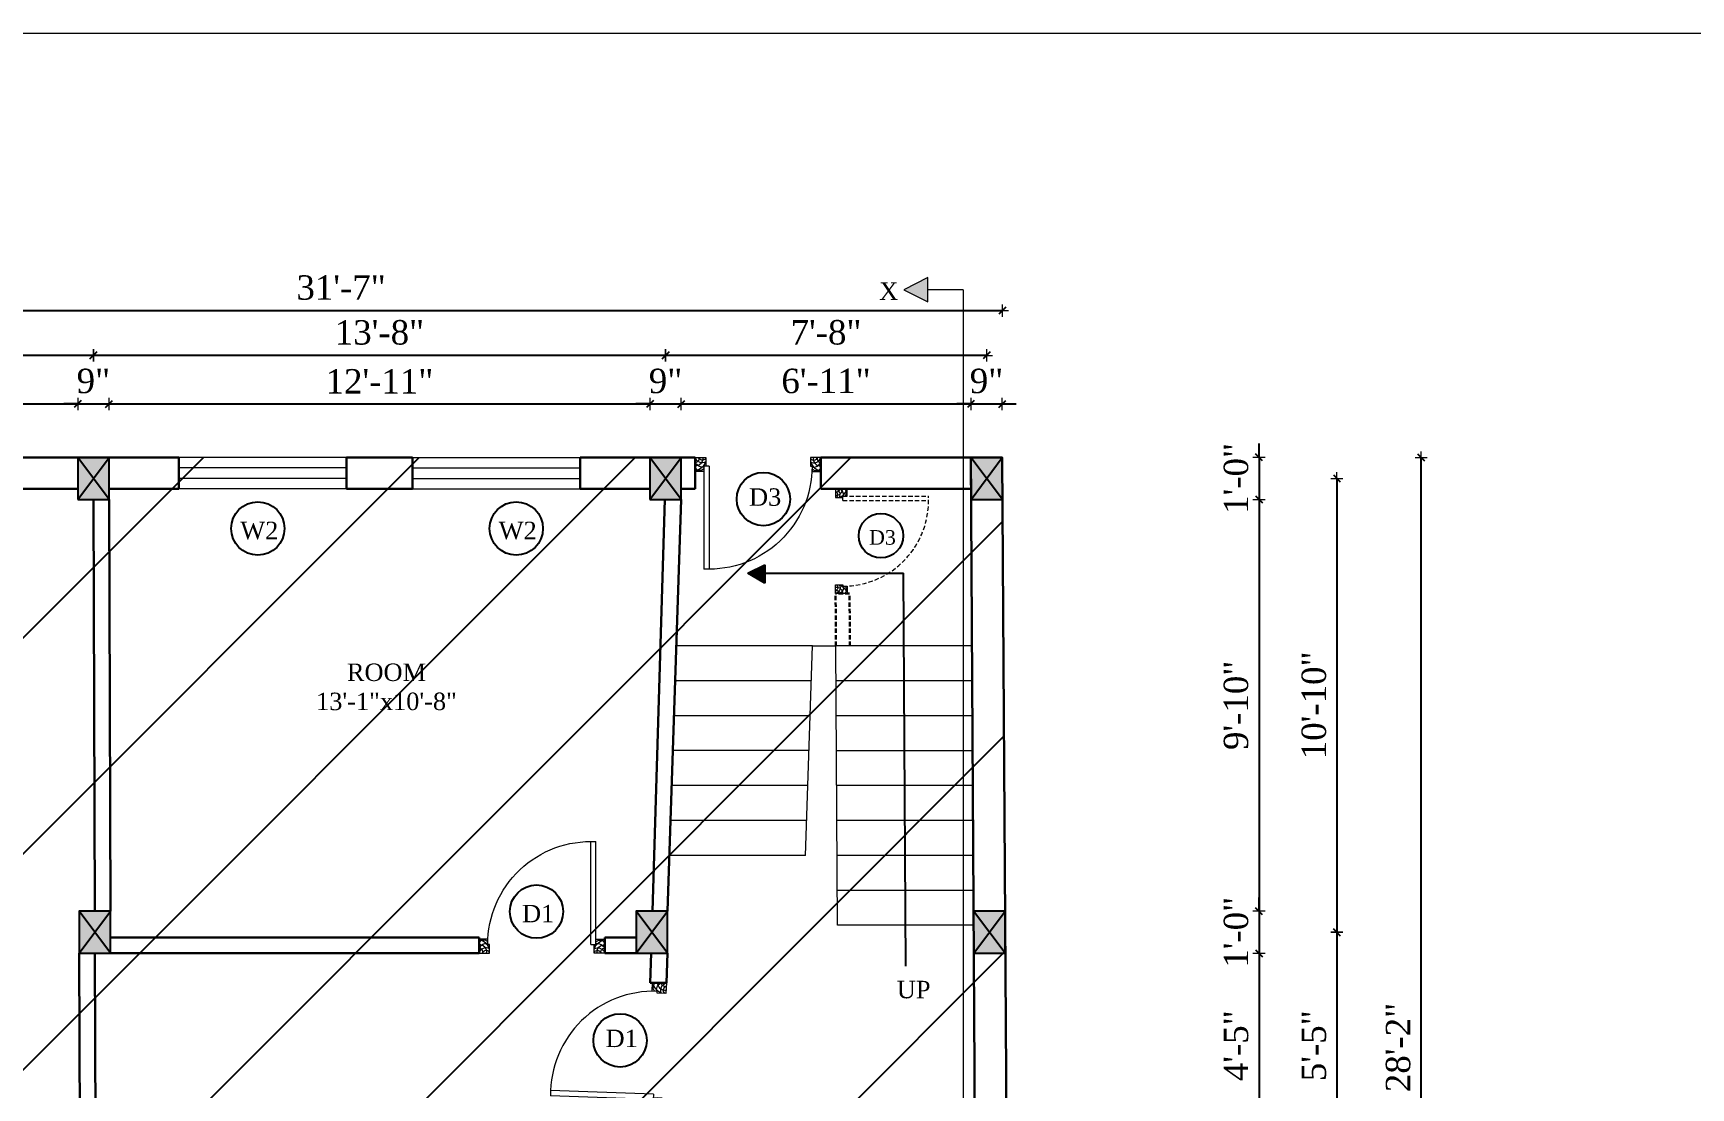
# Model space of a CAD drawing. Header units: inches. Extents: x 4069 to 291496, y -47643 to 12535.
# Drawn here: x 111595.8 to 112070.9, y -26169.5 to -25867.4 of the extents above; entities that cross this region are included whole.
import ezdxf

# ---------------------------------------------------------------- set-up
doc = ezdxf.new("R2010")
doc.units = ezdxf.units.IN
doc.header["$LTSCALE"] = 5
doc.header["$MEASUREMENT"] = 0
doc.linetypes.add('HIDDEN', pattern=[0.375, 0.25, -0.125])
for name, color, linetype, lineweight in [('A-WALL', 7, 'Continuous', 9), ('Dimension', 7, 'Continuous', 18), ('DOOR', 62, 'Continuous', 0), ('Dw', 2, 'Continuous', 18), ('ele1', 21, 'Continuous', 20), ('tefriş', 30, 'Continuous', 9)]:
    doc.layers.add(name, color=color, linetype=linetype, lineweight=lineweight)
doc.layers.add('dim line', color=7, linetype='Continuous', lineweight=15, true_color=0xfab2b2)
doc.layers.add('TEXT', color=6, linetype='Continuous')
doc.layers.add('WALL', color=7, linetype='Continuous')
doc.styles.add('ordinary', font='times.ttf')
doc.dimstyles.new('Copy of 96', dxfattribs={"dimtxt": 7, "dimasz": 4, "dimexe": 0.5, "dimexo": 0.5, "dimgap": 3, "dimtad": 1, "dimdec": 1, "dimzin": 11, "dimdsep": 46, "dimlunit": 4, "dimtxsty": 'ordinary', "dimblk": 'OBLIQUE', "dimcen": 0.09, "dimse1": 1, "dimse2": 1, "dimclrt": 6, "dimazin": 0, "dimtfac": 1, "dimtdec": 1, "dimtix": 1, "dimtmove": 2, "dimatfit": 3, "dimldrblk": 'leader', "dimfxl": 0.5, "dimfxlon": 1, "dimtolj": 1, "dimtzin": 0, "dimarcsym": 0})

# ---------------------------------------------------------------- blocks, each defined once
blk = doc.blocks.new('C1a')
at = {"color": 1, "ltscale": 5}
for p, q in [((18657.75, 4625.76), (18648.75, 4625.76)), ((18648.75, 4625.76), (18648.82, 4613.76)), ((18657.82, 4613.76), (18657.75, 4625.76)), ((18648.82, 4613.76), (18657.82, 4613.76))]:
    blk.add_line(p, q, dxfattribs=at)
blk = doc.blocks.new('A$C27B36B59')
at = {"layer": 'DOOR'}
for p, q in [((0, 4), (0, 0)), ((2.5, 4), (0, 4)), ((0, 0), (3, 0)), ((2.5, 2.5), (2.5, 4)), ((3, 2.5), (2.5, 2.5)), ((3, 0), (3, 2.5))]:
    blk.add_line(p, q, dxfattribs=at)
for centre, radius, start, end in [((-1.4, -0.54), 4.75, 22.1411, 72.838), ((1.34, 2.09), 1.64, 45.138, 144.8948), ((2.21, 0.3), 2.49, 83.3149, 152.658), ((0.13, 0.37), 2.05, 349.4875, 93.6805), ((1.96, -0.47), 2.01, 58.7447, 166.495), ((-0.06, 0.32), 1.13, 343.542, 86.947), ((2.08, -0.4), 1.17, 38.2816, 160.1519)]:
    blk.add_arc(centre, radius, start, end, dxfattribs=at)
blk = doc.blocks.new('D2')
at = {"layer": 'DOOR'}
for p, q in [((74473.95, 24047.59), (74473.95, 24018.09)), ((74473.95, 24047.59), (74475.45, 24047.59)), ((74475.45, 24047.59), (74475.45, 24018.13))]:
    blk.add_line(p, q, dxfattribs=at)
blk.add_arc((74473.95, 24047.59), 29.5, 180, 272.9146, dxfattribs=at)
at = {"layer": 'DOOR', "xscale": -1, "rotation": 180}
blk.add_blockref('A$C27B36B59', (74441.95, 24050.09), dxfattribs=at)
at = {"layer": 'DOOR', "rotation": 180}
blk.add_blockref('A$C27B36B59', (74477.95, 24050.09), dxfattribs=at)
blk = doc.blocks.new('smalldoor hidden')
at = {"layer": 'DOOR', "linetype": 'HIDDEN'}
for p, q in [((9851.61, -757.15), (9876.16, -757.15)), ((9851.61, -758.4), (9851.61, -757.15)), ((9851.61, -758.4), (9876.19, -758.4))]:
    blk.add_line(p, q, dxfattribs=at)
blk.add_arc((9851.61, -758.4), 24.58, 270, 2.9146, dxfattribs=at)
at = {"layer": 'DOOR', "linetype": 'HIDDEN', "yscale": 0.8333000000020547, "zscale": 0.8333000000002357, "rotation": 270}
for p, xscale in [((9849.52, -755.07), 0.8332999999984168), ((9849.52, -785.07), -0.8332999999984168)]:
    blk.add_blockref('A$C27B36B59', p, dxfattribs=dict(at, xscale=xscale))
blk = doc.blocks.new('x-x')
at = {"ltscale": 5}
for points in [[(11364.03, -701.52), (11364.03, -694.51), (11357.15, -698.09)], [(11364.03, -1135.52), (11364.03, -1128.51), (11357.15, -1132.09)]]:
    blk.add_hatch(color=256, dxfattribs=at).paths.add_polyline_path(points)
for p, q in [((11364.03, -694.51), (11357.15, -698.09)), ((11357.15, -698.09), (11364.03, -701.52)), ((11364.03, -701.52), (11364.03, -694.51)), ((11374.13, -698.09), (11364.03, -698.09)), ((11374.13, -698.09), (11374.13, -1132.09)), ((11364.03, -1128.51), (11357.15, -1132.09)), ((11364.03, -1135.52), (11364.03, -1128.51)), ((11357.15, -1132.09), (11364.03, -1135.52)), ((11374.13, -1132.09), (11364.03, -1132.09))]:
    blk.add_line(p, q, dxfattribs=at)
at = {"layer": 'A-WALL', "color": 1, "ltscale": 5}
blk.add_line((11374.13, -1120.09), (11374.13, -1132.09), dxfattribs=at)
at = {"layer": 'TEXT', "style": 'ordinary'}
for p in [(11350.08, -700.97), (11350.08, -1134.1)]:
    blk.add_text('X', height=5, dxfattribs=at).set_placement(p)
blk = doc.blocks.new('oblique')
at = {"color": 0, "lineweight": -2}
blk.add_line((0.25, 0.25), (-0.25, -0.25), dxfattribs=at)
at = {"layer": 'dim line', "lineweight": 9}
for p, q in [((-0.4375, 0), (0.4375, 0)), ((0, 0.4375), (0, -0.4375))]:
    blk.add_line(p, q, dxfattribs=at)
blk = doc.blocks.new('*D3185')
at = {"layer": 'A-WALL', "color": 0, "lineweight": -2, "ltscale": 50, "transparency": 16777216}
blk.add_line((111504.88, -25973.63), (111608.53, -25973.63), dxfattribs=at)
at = {"layer": 'Defpoints', "color": 0, "ltscale": 50, "transparency": 16777216}
for p in [(111608.53, -25973.63), (111504.88, -25988.94), (111608.53, -25988.94)]:
    blk.add_point(p, dxfattribs=at)
at = {"layer": 'A-WALL', "color": 0, "lineweight": -2, "ltscale": 50, "transparency": 16777216, "xscale": 4, "yscale": 4, "zscale": 4, "rotation": 180}
blk.add_blockref('oblique', (111504.88, -25973.63), dxfattribs=at)
at = {"layer": 'A-WALL', "color": 0, "lineweight": -2, "ltscale": 50, "transparency": 16777216, "xscale": 4, "yscale": 4, "zscale": 4}
blk.add_blockref('oblique', (111608.53, -25973.63), dxfattribs=at)
at = {"layer": 'A-WALL', "color": 6, "ltscale": 50, "transparency": 16777216, "insert": (111556.71, -25967.07), "char_height": 7, "attachment_point": 5, "style": 'ordinary'}
blk.add_mtext('\\A1;8\'-8"', dxfattribs=at)
blk = doc.blocks.new('_OBLIQUE')
at = {"color": 0, "linetype": 'ByBlock'}
blk.add_line((-0.5, -0.5), (0.5, 0.5), dxfattribs=at)
blk = doc.blocks.new('leader')
at = {"layer": 'Dimension'}
for p, q in [((0, -4.33), (0, 4.33)), ((-4.42, 0), (4.42, 0))]:
    blk.add_line(p, q, dxfattribs=at)
blk = doc.blocks.new('*D3186')
at = {"layer": 'A-WALL', "color": 0, "lineweight": -2, "ltscale": 50, "transparency": 16777216}
for p, q in [((111608.53, -25973.63), (111604.53, -25973.63)), ((111608.53, -25973.63), (111617.53, -25973.63)), ((111617.53, -25973.63), (111621.53, -25973.63))]:
    blk.add_line(p, q, dxfattribs=at)
at = {"layer": 'Defpoints', "color": 0, "ltscale": 50, "transparency": 16777216}
for p in [(111617.53, -25973.63), (111608.53, -25988.94), (111617.53, -25988.94)]:
    blk.add_point(p, dxfattribs=at)
at = {"layer": 'A-WALL', "color": 0, "lineweight": -2, "ltscale": 50, "transparency": 16777216, "xscale": 4, "yscale": 4, "zscale": 4}
blk.add_blockref('oblique', (111608.53, -25973.63), dxfattribs=at)
at = {"layer": 'A-WALL', "color": 0, "lineweight": -2, "ltscale": 50, "transparency": 16777216, "xscale": 4, "yscale": 4, "zscale": 4, "rotation": 180}
blk.add_blockref('oblique', (111617.53, -25973.63), dxfattribs=at)
at = {"layer": 'A-WALL', "color": 6, "ltscale": 50, "transparency": 16777216, "insert": (111613.03, -25967.06), "char_height": 7, "attachment_point": 5, "style": 'ordinary'}
blk.add_mtext('\\A1;9"', dxfattribs=at)
blk = doc.blocks.new('*D3187')
at = {"layer": 'A-WALL', "color": 0, "lineweight": -2, "ltscale": 50, "transparency": 16777216}
blk.add_line((111617.53, -25973.63), (111772.53, -25973.63), dxfattribs=at)
at = {"layer": 'Defpoints', "color": 0, "ltscale": 50, "transparency": 16777216}
for p in [(111772.53, -25973.63), (111617.53, -25988.94), (111772.53, -25988.94)]:
    blk.add_point(p, dxfattribs=at)
at = {"layer": 'A-WALL', "color": 0, "lineweight": -2, "ltscale": 50, "transparency": 16777216, "xscale": 4, "yscale": 4, "zscale": 4, "rotation": 180}
blk.add_blockref('oblique', (111617.53, -25973.63), dxfattribs=at)
at = {"layer": 'A-WALL', "color": 0, "lineweight": -2, "ltscale": 50, "transparency": 16777216, "xscale": 4, "yscale": 4, "zscale": 4}
blk.add_blockref('oblique', (111772.53, -25973.63), dxfattribs=at)
at = {"layer": 'A-WALL', "color": 6, "ltscale": 50, "transparency": 16777216, "insert": (111695.03, -25967.13), "char_height": 7, "attachment_point": 5, "style": 'ordinary'}
blk.add_mtext('\\A1;12\'-11"', dxfattribs=at)
blk = doc.blocks.new('*D3188')
at = {"layer": 'A-WALL', "color": 0, "lineweight": -2, "ltscale": 50, "transparency": 16777216}
for p, q in [((111772.53, -25973.63), (111768.53, -25973.63)), ((111772.53, -25973.63), (111781.53, -25973.63)), ((111781.53, -25973.63), (111785.53, -25973.63))]:
    blk.add_line(p, q, dxfattribs=at)
at = {"layer": 'Defpoints', "color": 0, "ltscale": 50, "transparency": 16777216}
for p in [(111781.53, -25973.63), (111772.53, -25988.94), (111781.53, -25988.94)]:
    blk.add_point(p, dxfattribs=at)
at = {"layer": 'A-WALL', "color": 0, "lineweight": -2, "ltscale": 50, "transparency": 16777216, "xscale": 4, "yscale": 4, "zscale": 4}
blk.add_blockref('oblique', (111772.53, -25973.63), dxfattribs=at)
at = {"layer": 'A-WALL', "color": 0, "lineweight": -2, "ltscale": 50, "transparency": 16777216, "xscale": 4, "yscale": 4, "zscale": 4, "rotation": 180}
blk.add_blockref('oblique', (111781.53, -25973.63), dxfattribs=at)
at = {"layer": 'A-WALL', "color": 6, "ltscale": 50, "transparency": 16777216, "insert": (111777.03, -25967.06), "char_height": 7, "attachment_point": 5, "style": 'ordinary'}
blk.add_mtext('\\A1;9"', dxfattribs=at)
blk = doc.blocks.new('*D3189')
at = {"layer": 'A-WALL', "color": 0, "lineweight": -2, "ltscale": 50, "transparency": 16777216}
blk.add_line((111781.53, -25973.63), (111864.53, -25973.63), dxfattribs=at)
at = {"layer": 'Defpoints', "color": 0, "ltscale": 50, "transparency": 16777216}
for p in [(111864.53, -25973.63), (111781.53, -25988.94), (111864.53, -25988.94)]:
    blk.add_point(p, dxfattribs=at)
at = {"layer": 'A-WALL', "color": 0, "lineweight": -2, "ltscale": 50, "transparency": 16777216, "xscale": 4, "yscale": 4, "zscale": 4, "rotation": 180}
blk.add_blockref('oblique', (111781.53, -25973.63), dxfattribs=at)
at = {"layer": 'A-WALL', "color": 0, "lineweight": -2, "ltscale": 50, "transparency": 16777216, "xscale": 4, "yscale": 4, "zscale": 4}
blk.add_blockref('oblique', (111864.53, -25973.63), dxfattribs=at)
at = {"layer": 'A-WALL', "color": 6, "ltscale": 50, "transparency": 16777216, "insert": (111823.03, -25967.07), "char_height": 7, "attachment_point": 5, "style": 'ordinary'}
blk.add_mtext('\\A1;6\'-11"', dxfattribs=at)
blk = doc.blocks.new('*D3190')
at = {"layer": 'A-WALL', "color": 0, "lineweight": -2, "ltscale": 50, "transparency": 16777216}
for p, q in [((111864.53, -25973.63), (111860.53, -25973.63)), ((111864.53, -25973.63), (111873.53, -25973.63)), ((111873.53, -25973.63), (111877.53, -25973.63))]:
    blk.add_line(p, q, dxfattribs=at)
at = {"layer": 'Defpoints', "color": 0, "ltscale": 50, "transparency": 16777216}
for p in [(111873.53, -25973.63), (111864.53, -25988.94), (111873.53, -25988.94)]:
    blk.add_point(p, dxfattribs=at)
at = {"layer": 'A-WALL', "color": 0, "lineweight": -2, "ltscale": 50, "transparency": 16777216, "xscale": 4, "yscale": 4, "zscale": 4}
blk.add_blockref('oblique', (111864.53, -25973.63), dxfattribs=at)
at = {"layer": 'A-WALL', "color": 0, "lineweight": -2, "ltscale": 50, "transparency": 16777216, "xscale": 4, "yscale": 4, "zscale": 4, "rotation": 180}
blk.add_blockref('oblique', (111873.53, -25973.63), dxfattribs=at)
at = {"layer": 'A-WALL', "color": 6, "ltscale": 50, "transparency": 16777216, "insert": (111869.03, -25967.06), "char_height": 7, "attachment_point": 5, "style": 'ordinary'}
blk.add_mtext('\\A1;9"', dxfattribs=at)
blk = doc.blocks.new('*D3191')
at = {"layer": 'A-WALL', "color": 0, "lineweight": -2, "ltscale": 50, "transparency": 16777216}
blk.add_line((111869.03, -25959.72), (111777.03, -25959.72), dxfattribs=at)
at = {"layer": 'Defpoints', "color": 0, "ltscale": 50, "transparency": 16777216}
for p in [(111777.03, -25959.72), (111777.03, -25988.94), (111869.03, -25988.94)]:
    blk.add_point(p, dxfattribs=at)
at = {"layer": 'A-WALL', "color": 0, "lineweight": -2, "ltscale": 50, "transparency": 16777216, "xscale": 4, "yscale": 4, "zscale": 4, "rotation": 180}
blk.add_blockref('oblique', (111777.03, -25959.72), dxfattribs=at)
at = {"layer": 'A-WALL', "color": 0, "lineweight": -2, "ltscale": 50, "transparency": 16777216, "xscale": 4, "yscale": 4, "zscale": 4}
blk.add_blockref('oblique', (111869.03, -25959.72), dxfattribs=at)
at = {"layer": 'A-WALL', "color": 6, "ltscale": 50, "transparency": 16777216, "insert": (111823.03, -25953.15), "char_height": 7, "attachment_point": 5, "style": 'ordinary'}
blk.add_mtext('\\A1;7\'-8"', dxfattribs=at)
blk = doc.blocks.new('*D3192')
at = {"layer": 'A-WALL', "color": 0, "lineweight": -2, "ltscale": 50, "transparency": 16777216}
blk.add_line((111777.03, -25959.72), (111613.03, -25959.72), dxfattribs=at)
at = {"layer": 'Defpoints', "color": 0, "ltscale": 50, "transparency": 16777216}
for p in [(111613.03, -25959.72), (111613.03, -25988.94), (111777.03, -25988.94)]:
    blk.add_point(p, dxfattribs=at)
at = {"layer": 'A-WALL', "color": 0, "lineweight": -2, "ltscale": 50, "transparency": 16777216, "xscale": 4, "yscale": 4, "zscale": 4, "rotation": 180}
blk.add_blockref('oblique', (111613.03, -25959.72), dxfattribs=at)
at = {"layer": 'A-WALL', "color": 0, "lineweight": -2, "ltscale": 50, "transparency": 16777216, "xscale": 4, "yscale": 4, "zscale": 4}
blk.add_blockref('oblique', (111777.03, -25959.72), dxfattribs=at)
at = {"layer": 'A-WALL', "color": 6, "ltscale": 50, "transparency": 16777216, "insert": (111695.03, -25953.16), "char_height": 7, "attachment_point": 5, "style": 'ordinary'}
blk.add_mtext('\\A1;13\'-8"', dxfattribs=at)
blk = doc.blocks.new('*D3193')
at = {"layer": 'A-WALL', "color": 0, "lineweight": -2, "ltscale": 50, "transparency": 16777216}
blk.add_line((111613.03, -25959.72), (111499.71, -25959.72), dxfattribs=at)
at = {"layer": 'Defpoints', "color": 0, "ltscale": 50, "transparency": 16777216}
for p in [(111499.71, -25959.72), (111499.71, -25988.94), (111613.03, -25988.94)]:
    blk.add_point(p, dxfattribs=at)
at = {"layer": 'A-WALL', "color": 0, "lineweight": -2, "ltscale": 50, "transparency": 16777216, "xscale": 4, "yscale": 4, "zscale": 4, "rotation": 180}
blk.add_blockref('oblique', (111499.71, -25959.72), dxfattribs=at)
at = {"layer": 'A-WALL', "color": 0, "lineweight": -2, "ltscale": 50, "transparency": 16777216, "xscale": 4, "yscale": 4, "zscale": 4}
blk.add_blockref('oblique', (111613.03, -25959.72), dxfattribs=at)
at = {"layer": 'A-WALL', "color": 6, "ltscale": 50, "transparency": 16777216, "insert": (111556.37, -25953.15), "char_height": 7, "attachment_point": 5, "style": 'ordinary'}
blk.add_mtext('\\A1;9\'-5"', dxfattribs=at)
blk = doc.blocks.new('*D3032')
at = {"layer": 'A-WALL', "color": 0, "lineweight": -2, "ltscale": 50, "transparency": 16777216}
blk.add_line((111494.53, -25946.88), (111873.53, -25946.88), dxfattribs=at)
at = {"layer": 'Defpoints', "color": 0, "ltscale": 50, "transparency": 16777216}
for p in [(111873.53, -25946.88), (111494.53, -25988.94), (111873.53, -25988.94)]:
    blk.add_point(p, dxfattribs=at)
at = {"layer": 'A-WALL', "color": 0, "lineweight": -2, "ltscale": 50, "transparency": 16777216, "xscale": 4, "yscale": 4, "zscale": 4, "rotation": 180}
blk.add_blockref('oblique', (111494.53, -25946.88), dxfattribs=at)
at = {"layer": 'A-WALL', "color": 0, "lineweight": -2, "ltscale": 50, "transparency": 16777216, "xscale": 4, "yscale": 4, "zscale": 4}
blk.add_blockref('oblique', (111873.53, -25946.88), dxfattribs=at)
at = {"layer": 'A-WALL', "color": 6, "ltscale": 50, "transparency": 16777216, "insert": (111684.03, -25940.31), "char_height": 7, "attachment_point": 5, "style": 'ordinary'}
blk.add_mtext('\\A1;31\'-7"', dxfattribs=at)
blk = doc.blocks.new('*D3196')
at = {"layer": 'A-WALL', "color": 0, "lineweight": -2, "ltscale": 50, "transparency": 16777216}
for p, q in [((111947.14, -25988.94), (111947.14, -25984.94)), ((111947.14, -25988.94), (111947.14, -26000.94)), ((111947.14, -26000.94), (111947.14, -26004.94))]:
    blk.add_line(p, q, dxfattribs=at)
at = {"layer": 'Defpoints', "color": 0, "ltscale": 50, "transparency": 16777216}
for p in [(111873.53, -25988.94), (111873.61, -26000.94), (111947.14, -26000.94)]:
    blk.add_point(p, dxfattribs=at)
at = {"layer": 'A-WALL', "color": 0, "lineweight": -2, "ltscale": 50, "transparency": 16777216, "xscale": 4, "yscale": 4, "zscale": 4}
for p, rotation in [((111947.14, -25988.94), 270), ((111947.14, -26000.94), 90)]:
    blk.add_blockref('oblique', p, dxfattribs=dict(at, rotation=rotation))
at = {"layer": 'A-WALL', "color": 6, "ltscale": 50, "transparency": 16777216, "insert": (111940.57, -25994.94), "char_height": 7, "attachment_point": 5, "rotation": 90, "style": 'ordinary'}
blk.add_mtext('\\A1;1\'-0"', dxfattribs=at)
blk = doc.blocks.new('*D3197')
at = {"layer": 'A-WALL', "color": 0, "lineweight": -2, "ltscale": 50, "transparency": 16777216}
blk.add_line((111947.14, -26000.94), (111947.14, -26118.94), dxfattribs=at)
at = {"layer": 'Defpoints', "color": 0, "ltscale": 50, "transparency": 16777216}
for p in [(111873.61, -26000.94), (111874.33, -26118.94), (111947.14, -26118.94)]:
    blk.add_point(p, dxfattribs=at)
at = {"layer": 'A-WALL', "color": 0, "lineweight": -2, "ltscale": 50, "transparency": 16777216, "xscale": 4, "yscale": 4, "zscale": 4}
for p, rotation in [((111947.14, -26000.94), 90), ((111947.14, -26118.94), 270)]:
    blk.add_blockref('oblique', p, dxfattribs=dict(at, rotation=rotation))
at = {"layer": 'A-WALL', "color": 6, "ltscale": 50, "transparency": 16777216, "insert": (111940.56, -26059.94), "char_height": 7, "attachment_point": 5, "rotation": 90, "style": 'ordinary'}
blk.add_mtext('\\A1;9\'-10"', dxfattribs=at)
blk = doc.blocks.new('*D3198')
at = {"layer": 'A-WALL', "color": 0, "lineweight": -2, "ltscale": 50, "transparency": 16777216}
for p, q in [((111947.14, -26118.94), (111947.14, -26114.94)), ((111947.14, -26118.94), (111947.14, -26130.94)), ((111947.14, -26130.94), (111947.14, -26134.94))]:
    blk.add_line(p, q, dxfattribs=at)
at = {"layer": 'Defpoints', "color": 0, "ltscale": 50, "transparency": 16777216}
for p in [(111874.33, -26118.94), (111874.4, -26130.94), (111947.14, -26130.94)]:
    blk.add_point(p, dxfattribs=at)
at = {"layer": 'A-WALL', "color": 0, "lineweight": -2, "ltscale": 50, "transparency": 16777216, "xscale": 4, "yscale": 4, "zscale": 4}
for p, rotation in [((111947.14, -26118.94), 270), ((111947.14, -26130.94), 90)]:
    blk.add_blockref('oblique', p, dxfattribs=dict(at, rotation=rotation))
at = {"layer": 'A-WALL', "color": 6, "ltscale": 50, "transparency": 16777216, "insert": (111940.57, -26124.94), "char_height": 7, "attachment_point": 5, "rotation": 90, "style": 'ordinary'}
blk.add_mtext('\\A1;1\'-0"', dxfattribs=at)
blk = doc.blocks.new('*D3199')
at = {"layer": 'A-WALL', "color": 0, "lineweight": -2, "ltscale": 50, "transparency": 16777216}
blk.add_line((111947.14, -26130.94), (111947.14, -26183.94), dxfattribs=at)
at = {"layer": 'Defpoints', "color": 0, "ltscale": 50, "transparency": 16777216}
for p in [(111874.4, -26130.94), (111874.73, -26183.94), (111947.14, -26183.94)]:
    blk.add_point(p, dxfattribs=at)
at = {"layer": 'A-WALL', "color": 0, "lineweight": -2, "ltscale": 50, "transparency": 16777216, "xscale": 4, "yscale": 4, "zscale": 4}
for p, rotation in [((111947.14, -26130.94), 90), ((111947.14, -26183.94), 270)]:
    blk.add_blockref('oblique', p, dxfattribs=dict(at, rotation=rotation))
at = {"layer": 'A-WALL', "color": 6, "ltscale": 50, "transparency": 16777216, "insert": (111940.57, -26157.44), "char_height": 7, "attachment_point": 5, "rotation": 90, "style": 'ordinary'}
blk.add_mtext('\\A1;4\'-5"', dxfattribs=at)
blk = doc.blocks.new('*D3203')
at = {"layer": 'A-WALL', "color": 0, "lineweight": -2, "ltscale": 50, "transparency": 16777216}
blk.add_line((111969.44, -25994.94), (111969.44, -26124.94), dxfattribs=at)
at = {"layer": 'Defpoints', "color": 0, "ltscale": 50, "transparency": 16777216}
for p in [(111873.57, -25994.94), (111874.37, -26124.94), (111969.44, -26124.94)]:
    blk.add_point(p, dxfattribs=at)
at = {"layer": 'A-WALL', "color": 0, "lineweight": -2, "ltscale": 50, "transparency": 16777216, "xscale": 4, "yscale": 4, "zscale": 4}
for p, rotation in [((111969.44, -25994.94), 90), ((111969.44, -26124.94), 270)]:
    blk.add_blockref('oblique', p, dxfattribs=dict(at, rotation=rotation))
at = {"layer": 'A-WALL', "color": 6, "ltscale": 50, "transparency": 16777216, "insert": (111962.88, -26059.94), "char_height": 7, "attachment_point": 5, "rotation": 90, "style": 'ordinary'}
blk.add_mtext('\\A1;10\'-10"', dxfattribs=at)
blk = doc.blocks.new('*D3204')
at = {"layer": 'A-WALL', "color": 0, "lineweight": -2, "ltscale": 50, "transparency": 16777216}
blk.add_line((111969.44, -26124.94), (111969.44, -26189.94), dxfattribs=at)
at = {"layer": 'Defpoints', "color": 0, "ltscale": 50, "transparency": 16777216}
for p in [(111874.37, -26124.94), (111874.77, -26189.94), (111969.44, -26189.94)]:
    blk.add_point(p, dxfattribs=at)
at = {"layer": 'A-WALL', "color": 0, "lineweight": -2, "ltscale": 50, "transparency": 16777216, "xscale": 4, "yscale": 4, "zscale": 4}
for p, rotation in [((111969.44, -26124.94), 90), ((111969.44, -26189.94), 270)]:
    blk.add_blockref('oblique', p, dxfattribs=dict(at, rotation=rotation))
at = {"layer": 'A-WALL', "color": 6, "ltscale": 50, "transparency": 16777216, "insert": (111962.88, -26157.44), "char_height": 7, "attachment_point": 5, "rotation": 90, "style": 'ordinary'}
blk.add_mtext('\\A1;5\'-5"', dxfattribs=at)
blk = doc.blocks.new('*D3206')
at = {"layer": 'A-WALL', "color": 0, "lineweight": -2, "ltscale": 50, "transparency": 16777216}
blk.add_line((111993.6, -26326.94), (111993.6, -25988.94), dxfattribs=at)
at = {"layer": 'Defpoints', "color": 0, "ltscale": 50, "transparency": 16777216}
for p in [(111873.53, -25988.94), (111993.6, -25988.94), (111875.61, -26326.94)]:
    blk.add_point(p, dxfattribs=at)
at = {"layer": 'A-WALL', "color": 0, "lineweight": -2, "ltscale": 50, "transparency": 16777216, "xscale": 4, "yscale": 4, "zscale": 4}
for p, rotation in [((111993.6, -25988.94), 90), ((111993.6, -26326.94), 270)]:
    blk.add_blockref('oblique', p, dxfattribs=dict(at, rotation=rotation))
at = {"layer": 'A-WALL', "color": 6, "ltscale": 50, "transparency": 16777216, "insert": (111987.03, -26157.94), "char_height": 7, "attachment_point": 5, "rotation": 90, "style": 'ordinary'}
blk.add_mtext('\\A1;28\'-2"', dxfattribs=at)

msp = doc.modelspace()

# ---------------------------------------------------------------- hatches: boundary and pattern name
at = {"layer": 'WALL', "linetype": 'ByBlock', "ltscale": 5, "true_color": 0xf8991e}
h = msp.add_hatch(dxfattribs=at)
h.set_pattern_fill('ANSI31', color=30, scale=350)
h.set_pattern_definition([(45, (104858.308, -23741.887), (-30.93592, 30.93592), [])])
h.paths.add_polyline_path([(111302.61039, -26326.93969), (111494.53151, -25988.93969), (111873.53151, -25988.93969), (111875.01994, -26230.93969), (111923.61039, -26230.93969), (111923.61039, -26320.93969), (111875.61039, -26320.93969), (111875.61039, -26326.93969)])
h = msp.add_hatch(color=30, dxfattribs=at)
h.dxf.hatch_style = 1
h.paths.add_polyline_path([(111613.03142, -25994.93969), (111608.53142, -26000.93969), (111617.53142, -26000.93969)])
h.paths.add_polyline_path([(111617.53142, -26000.93969), (111617.53142, -25988.93969), (111613.03142, -25994.93969)])
h.paths.add_polyline_path([(111613.03142, -25994.93969), (111617.53142, -25988.93969), (111608.53142, -25988.93969)])
h.paths.add_polyline_path([(111608.53142, -25988.93969), (111608.53142, -26000.93969), (111613.03142, -25994.93969)])
h = msp.add_hatch(color=30, dxfattribs=at)
h.dxf.hatch_style = 1
h.paths.add_polyline_path([(111777.03142, -25994.93969), (111772.53142, -26000.93969), (111781.53142, -26000.93969)])
h.paths.add_polyline_path([(111781.53142, -26000.93969), (111781.53142, -25988.93969), (111777.03142, -25994.93969)])
h.paths.add_polyline_path([(111777.03142, -25994.93969), (111781.53142, -25988.93969), (111772.53142, -25988.93969)])
h.paths.add_polyline_path([(111772.53142, -25988.93969), (111772.53142, -26000.93969), (111777.03142, -25994.93969)])
h = msp.add_hatch(color=30, dxfattribs=at)
h.dxf.hatch_style = 1
h.paths.add_polyline_path([(111873.60531, -26000.93969), (111869.06833, -25994.93969), (111864.60514, -26000.93969)])
h.paths.add_polyline_path([(111873.60531, -26000.93969), (111873.53151, -25988.93969), (111869.06833, -25994.93969)])
h.paths.add_polyline_path([(111873.53151, -25988.93969), (111864.53134, -25988.93969), (111869.06833, -25994.93969)])
h.paths.add_polyline_path([(111869.06833, -25994.93969), (111864.53134, -25988.93969), (111864.60514, -26000.93969)])
at = {"layer": 'WALL', "linetype": 'ByBlock', "ltscale": 5}
msp.add_hatch(color=2, dxfattribs=at).paths.add_polyline_path([(111800.63576, -26022.10472), (111805.49691, -26019.70213), (111805.49691, -26024.95038)])
at = {"layer": 'WALL', "linetype": 'ByBlock', "ltscale": 5, "true_color": 0xf8991e}
h = msp.add_hatch(color=30, dxfattribs=at)
h.dxf.hatch_style = 1
h.paths.add_polyline_path([(111613.46165, -26124.93969), (111608.96165, -26130.93969), (111617.96165, -26130.93969)])
h.paths.add_polyline_path([(111617.96165, -26130.93969), (111617.96165, -26118.93969), (111613.46165, -26124.93969)])
h.paths.add_polyline_path([(111613.46165, -26124.93969), (111617.96165, -26118.93969), (111608.96165, -26118.93969)])
h.paths.add_polyline_path([(111608.96165, -26118.93969), (111608.96165, -26130.93969), (111613.46165, -26124.93969)])
h = msp.add_hatch(color=30, dxfattribs=at)
h.dxf.hatch_style = 1
h.paths.add_polyline_path([(111773.07515, -26124.93969), (111768.57515, -26130.93969), (111777.57515, -26130.93969)])
h.paths.add_polyline_path([(111777.57515, -26130.93969), (111777.57515, -26118.93969), (111773.07515, -26124.93969)])
h.paths.add_polyline_path([(111773.07515, -26124.93969), (111777.57515, -26118.93969), (111768.57515, -26118.93969)])
h.paths.add_polyline_path([(111768.57515, -26118.93969), (111768.57515, -26130.93969), (111773.07515, -26124.93969)])
h = msp.add_hatch(color=30, dxfattribs=at)
h.dxf.hatch_style = 1
h.paths.add_polyline_path([(111874.40489, -26130.93969), (111869.8679, -26124.93969), (111865.40472, -26130.93969)])
h.paths.add_polyline_path([(111874.40489, -26130.93969), (111874.33108, -26118.93969), (111869.8679, -26124.93969)])
h.paths.add_polyline_path([(111874.33108, -26118.93969), (111865.33091, -26118.93969), (111869.8679, -26124.93969)])
h.paths.add_polyline_path([(111869.8679, -26124.93969), (111865.33091, -26118.93969), (111865.40472, -26130.93969)])

# ---------------------------------------------------------------- linework, layer by layer
at = {"color": 1, "ltscale": 5}
for p, q in [((111608.53142, -26000.93969), (111617.53142, -25988.93969)), ((111617.53142, -26000.93969), (111608.53142, -25988.93969)), ((111772.53142, -26000.93969), (111781.53142, -25988.93969)), ((111781.53142, -26000.93969), (111772.53142, -25988.93969)), ((111873.60531, -26000.93969), (111864.53134, -25988.93969)), ((111864.60514, -26000.93969), (111873.53151, -25988.93969)), ((111780.12326, -26052.93961), (111779.78836, -26052.92838)), ((111608.96165, -26130.93969), (111617.96165, -26118.93969)), ((111617.96165, -26130.93969), (111608.96165, -26118.93969)), ((111768.57515, -26130.93969), (111777.57515, -26118.93969)), ((111777.57515, -26130.93969), (111768.57515, -26118.93969)), ((111874.40489, -26130.93969), (111865.33091, -26118.93969)), ((111865.40472, -26130.93969), (111874.33108, -26118.93969))]:
    msp.add_line(p, q, dxfattribs=at)
at = {"layer": 'A-WALL', "lineweight": 30}
for p, q in [((111637.53142, -25988.93969), (111590.15113, -25988.93969)), ((111637.53142, -25988.93969), (111637.53142, -25997.93969)), ((111704.53142, -25988.93969), (111685.53142, -25988.93969)), ((111685.53142, -25988.93969), (111685.53142, -25997.93969)), ((111704.53142, -25988.93969), (111704.53142, -25997.93969)), ((111781.53142, -25988.93969), (111752.53142, -25988.93969)), ((111752.53142, -25988.93969), (111752.53142, -25997.93969)), ((111785.53151, -25988.93969), (111781.53142, -25988.93969)), ((111785.53151, -25988.93969), (111785.53151, -25997.93969)), ((111873.53151, -25988.93969), (111821.53151, -25988.93969)), ((111821.53151, -25988.93969), (111821.53151, -25997.93969)), ((111866.61022, -26326.93969), (111864.53134, -25988.93969)), ((111875.01994, -26230.93969), (111873.53151, -25988.93969)), ((111608.53142, -25997.93969), (111590.15113, -25997.93969)), ((111637.53142, -25997.93969), (111617.53142, -25997.93969)), ((111704.53142, -25997.93969), (111685.53142, -25997.93969)), ((111772.53142, -25997.93969), (111752.53142, -25997.93969)), ((111785.53151, -25997.93969), (111781.53142, -25997.93969)), ((111864.58669, -25997.93969), (111821.53151, -25997.93969)), ((111613.4418, -26118.93969), (111613.05128, -26000.93969)), ((111617.96165, -26118.93969), (111617.53142, -26000.93969)), ((111776.84883, -26000.93969), (111773.25775, -26118.93969)), ((111781.53142, -26000.93969), (111777.57515, -26118.93969)), ((111617.96165, -26126.43969), (111723.57515, -26126.43969)), ((111723.57515, -26126.43969), (111723.57515, -26130.93969)), ((111759.57515, -26126.43969), (111768.57515, -26126.43969)), ((111759.57515, -26126.43969), (111759.57515, -26130.93969)), ((111609.17677, -26183.93969), (111608.96165, -26130.93969)), ((111613.67673, -26183.92142), (111613.46162, -26130.92142)), ((111617.96165, -26130.93969), (111723.57515, -26130.93969)), ((111759.57515, -26130.93969), (111768.57515, -26130.93969)), ((111772.89255, -26130.93969), (111772.63387, -26139.43969)), ((111777.57515, -26130.93969), (111777.2579, -26139.43969)), ((111772.63387, -26139.43969), (111777.2579, -26139.43969))]:
    msp.add_line(p, q, dxfattribs=at)
at = {"layer": 'A-WALL', "linetype": 'HIDDEN', "lineweight": 30}
for p, q in [((111825.86347, -26042.93961), (111825.77105, -26027.91452)), ((111829.77113, -26027.91452), (111825.77105, -26027.91452)), ((111829.86354, -26042.93961), (111829.77113, -26027.91452))]:
    msp.add_line(p, q, dxfattribs=at)
at = {"layer": 'Dw', "color": 3}
for p, q in [((111685.53142, -25988.93969), (111637.53142, -25988.93969)), ((111704.53142, -25988.93969), (111752.53142, -25988.93969)), ((111685.53142, -25991.93969), (111637.53142, -25991.93969)), ((111685.53142, -25994.93969), (111637.53142, -25994.93969)), ((111704.53142, -25991.93969), (111752.53142, -25991.93969)), ((111704.53142, -25994.93969), (111752.53142, -25994.93969)), ((111685.53142, -25997.93969), (111637.53142, -25997.93969)), ((111704.53142, -25997.93969), (111752.53142, -25997.93969))]:
    msp.add_line(p, q, dxfattribs=at)
at = {"layer": 'ele1'}
msp.add_lwpolyline([(111240.93807, -25867.41595), (114325.90253, -25867.41595), (114325.90253, -28022.74893), (111240.93807, -28022.74893)], close=True, dxfattribs=at)
msp.add_lwpolyline([(111240.93807, -25867.41595), (114325.90253, -25867.41595), (114325.90253, -28022.74893), (111240.93807, -28022.74893)], close=True, dxfattribs=at)
at = {"layer": 'tefriş', "ltscale": 5}
for p, q in [((111819.12326, -26042.93961), (111780.12326, -26042.93961)), ((111817.1116, -26102.93961), (111819.12326, -26042.93961)), ((111819.12326, -26042.93961), (111825.86347, -26042.93961)), ((111864.86347, -26042.93961), (111825.86347, -26042.93961)), ((111826.35551, -26122.93961), (111825.86347, -26042.93961)), ((111818.78836, -26052.92838), (111779.78836, -26052.92838)), ((111864.92499, -26052.94226), (111825.92499, -26052.94226)), ((111818.45346, -26062.91715), (111779.45346, -26062.91715)), ((111864.98649, -26062.94188), (111825.98649, -26062.94188)), ((111818.11856, -26072.90592), (111779.11856, -26072.90592)), ((111865.04798, -26072.93961), (111826.04798, -26072.93961)), ((111817.78215, -26082.93961), (111778.78215, -26082.93961)), ((111865.1095, -26082.94112), (111826.1095, -26082.94112)), ((111817.44876, -26092.88347), (111778.44876, -26092.88347)), ((111865.171, -26092.94074), (111826.171, -26092.94074)), ((111817.1116, -26102.93961), (111778.1116, -26102.93961)), ((111865.23251, -26102.94037), (111826.23251, -26102.94037)), ((111865.29401, -26112.93999), (111826.29401, -26112.93999)), ((111865.35551, -26122.93961), (111826.35551, -26122.93961))]:
    msp.add_line(p, q, dxfattribs=at)
at = {"layer": 'TEXT'}
for centre, radius in [((111805.05789, -26000.8593), 7.64038), ((111660.16316, -26009.28846), 7.64038), ((111734.2309, -26009.28846), 7.64038), ((111838.76627, -26011.36699), 6.36673), ((111740.04876, -26119.02007), 7.64038), ((111763.99465, -26155.9133), 7.64038)]:
    msp.add_circle(centre, radius, dxfattribs=at)
at = {"layer": 'WALL', "color": 2, "linetype": 'ByBlock', "ltscale": 5}
for p, q in [((111800.63576, -26022.10472), (111805.49691, -26019.70213)), ((111805.49691, -26024.95038), (111800.63576, -26022.10472)), ((111805.49691, -26019.70213), (111805.49691, -26024.95038)), ((111805.49691, -26022.10472), (111845.23532, -26022.10472)), ((111845.92779, -26134.69094), (111845.23532, -26022.10472))]:
    msp.add_line(p, q, dxfattribs=at)
for points in [[(111608.53142, -26000.93969), (111617.53142, -26000.93969), (111617.53142, -25988.93969), (111608.53142, -25988.93969)], [(111772.53142, -26000.93969), (111781.53142, -26000.93969), (111781.53142, -25988.93969), (111772.53142, -25988.93969)], [(111864.53134, -25988.93969), (111864.60514, -26000.93969), (111873.60531, -26000.93969), (111873.53151, -25988.93969)], [(111608.96165, -26130.93969), (111617.96165, -26130.93969), (111617.96165, -26118.93969), (111608.96165, -26118.93969)], [(111768.57515, -26130.93969), (111777.57515, -26130.93969), (111777.57515, -26118.93969), (111768.57515, -26118.93969)], [(111865.33091, -26118.93969), (111865.40472, -26130.93969), (111874.40489, -26130.93969), (111874.33108, -26118.93969)]]:
    msp.add_lwpolyline(points, close=True, dxfattribs=at)

# ---------------------------------------------------------------- block references
at = {"layer": 'A-WALL', "color": 1}
for name, p in [('x-x', (100488.19377, -25242.84873)), ('smalldoor hidden', (101976.248, -25242.84873))]:
    msp.add_blockref(name, p, dxfattribs=at)
at = {"layer": 'WALL', "color": 2, "linetype": 'ByBlock', "xscale": -1}
msp.add_blockref('D2', (186263.48273, -50039.0276), dxfattribs=at)
at = {"layer": 'WALL', "color": 2, "linetype": 'ByBlock', "ltscale": 5}
for p in [(93215.7861, -30614.69886), (93216.58567, -30744.69886)]:
    msp.add_blockref('C1a', p, dxfattribs=at)
at = {"layer": 'WALL', "color": 2, "linetype": 'ByBlock', "xscale": -1, "rotation": 180}
msp.add_blockref('D2', (37281.62393, -2080.85177), dxfattribs=at)
at = {"layer": 'WALL', "color": 2, "linetype": 'ByBlock', "rotation": 267.8625062016944}
msp.add_blockref('D2', (90520.41306, 49147.7016), dxfattribs=at)

# ---------------------------------------------------------------- texts
at = {"layer": 'TEXT', "style": 'ordinary'}
for s, height, rotation, p in [('D3', 5, 0.0003881, (111800.95993, -26002.78442)), ('W2', 5, 0.0003881, (111655.13016, -26012.35258)), ('W2', 5, 0.0003881, (111729.1979, -26012.35258)), ('D3', 4.1665, 359.9996119, (111835.3514, -26013.92028)), ('D1', 5, 0.0003881, (111735.89875, -26122.08419)), ('UP', 5, 359.9996119, (111843.31959, -26143.84584)), ('D1', 5, 359.9996119, (111759.8446, -26157.83837))]:
    msp.add_text(s, height=height, rotation=rotation, dxfattribs=at).set_placement(p)
at = {"layer": 'TEXT', "insert": (111697.02581, -26061.38269), "char_height": 5, "attachment_point": 8, "rotation": 359.9996119, "style": 'ordinary'}
msp.add_mtext_dynamic_manual_height_columns('ROOM\\P13\'-1"x10\'-8"', width=101.5687276, gutter_width=1720.71691, heights=[0], dxfattribs=at)

# ---------------------------------------------------------------- dimensions: what is measured, and where the dimension line sits
at = {"layer": 'A-WALL', "ltscale": 50}
for base, p1, p2, picture, middle in [((111873.53151, -25946.88088), (111494.53151, -25988.93969), (111873.53151, -25988.93969), '*D3032', (111684.03151, -25940.31023)), ((111499.70634, -25959.72469), (111613.03142, -25988.93969), (111499.70634, -25988.93969), '*D3193', (111556.36888, -25953.15404)), ((111613.03142, -25959.72469), (111777.03142, -25988.93969), (111613.03142, -25988.93969), '*D3192', (111695.03142, -25953.16413))]:
    dim = msp.add_linear_dim(base=base, p1=p1, p2=p2, dimstyle='Copy of 96', override={"dimdec": 0, "dimblk": 'oblique', "dimtdec": 0, "dimarcsym": 1}, dxfattribs=at)
    dim.commit()
    dim.dimension.update_dxf_attribs({"geometry": picture, "text_midpoint": middle})
dim = msp.add_aligned_dim(p1=(111869.03142, -25988.93969), p2=(111777.03142, -25988.93969), distance=-29.21499, dimstyle='Copy of 96', override={"dimdec": 0, "dimblk": 'oblique', "dimtdec": 0, "dimarcsym": 1}, dxfattribs=at)
dim.commit()
dim.dimension.update_dxf_attribs({"geometry": '*D3191', "text_midpoint": (111823.03142, -25953.15404)})
for base, p1, p2, angle, picture, middle in [((111608.53142, -25973.62664), (111504.88117, -25988.93969), (111608.53142, -25988.93969), 180, '*D3185', (111556.70629, -25967.06607)), ((111617.53142, -25973.62664), (111608.53142, -25988.93969), (111617.53142, -25988.93969), 180, '*D3186', (111613.03142, -25967.05598)), ((111772.53142, -25973.62664), (111617.53142, -25988.93969), (111772.53142, -25988.93969), 180, '*D3187', (111695.03142, -25967.12664)), ((111781.53142, -25973.62664), (111772.53142, -25988.93969), (111781.53142, -25988.93969), 180, '*D3188', (111777.03142, -25967.05598)), ((111864.53134, -25973.62664), (111781.53142, -25988.93969), (111864.53134, -25988.93969), 180, '*D3189', (111823.03138, -25967.06607)), ((111873.53151, -25973.62664), (111864.53134, -25988.93969), (111873.53151, -25988.93969), 180, '*D3190', (111869.03142, -25967.05598)), ((111947.13535, -26000.93969), (111873.53151, -25988.93969), (111873.60531, -26000.93969), 90, '*D3196', (111940.57479, -25994.93969)), ((111993.5955, -25988.93969), (111875.61039, -26326.93969), (111873.53151, -25988.93969), 90, '*D3206', (111987.03494, -26157.93969)), ((111969.44015, -26124.93969), (111873.56841, -25994.93969), (111874.36798, -26124.93969), 90, '*D3203', (111962.87959, -26059.93969)), ((111947.13535, -26118.93969), (111873.60531, -26000.93969), (111874.33108, -26118.93969), 90, '*D3197', (111940.5647, -26059.93969)), ((111947.13535, -26130.93969), (111874.33108, -26118.93969), (111874.40489, -26130.93969), 90, '*D3198', (111940.57479, -26124.93969)), ((111969.44015, -26189.93969), (111874.36798, -26124.93969), (111874.76777, -26189.93969), 90, '*D3204', (111962.87959, -26157.43969)), ((111947.13535, -26183.93969), (111874.40489, -26130.93969), (111874.73087, -26183.93969), 90, '*D3199', (111940.57479, -26157.43969))]:
    dim = msp.add_linear_dim(base=base, p1=p1, p2=p2, angle=angle, dimstyle='Copy of 96', override={"dimdec": 0, "dimblk": 'oblique', "dimtdec": 0, "dimarcsym": 1}, dxfattribs=at)
    dim.commit()
    dim.dimension.update_dxf_attribs({"geometry": picture, "text_midpoint": middle})

doc.saveas('drawing.dxf')
